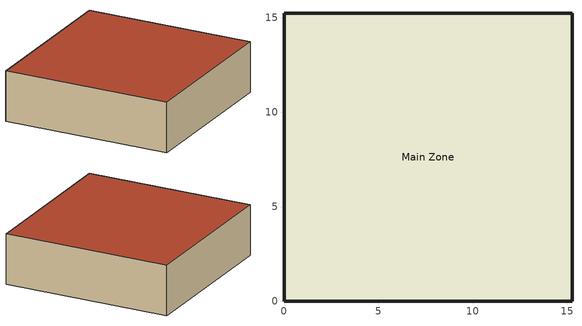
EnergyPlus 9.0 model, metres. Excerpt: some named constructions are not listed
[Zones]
Main Zone
 floor adiabatic (FLOOR): 15.24,0 0,0 0,15.24 15.24,15.24 z0
 wall outside (R13WALL): 0,0 15.24,0 15.24,15.24 0,15.24 0,0 z0:4.57
 roof outside (ROOF31): 0,15.24 0,0 15.24,0 15.24,15.24 z4.57
[Table:Lookup]
Mode4_FanPower_lookup: Mode4_IndependentVariableList, Yes, 3.0176, -9999, 9999, Dimensionless, 3.25, 3.25, 3.25, 3.25, 3.25, 3.25, 3.25, 3.25, 3.25, 3.25, 3.25, 3.25, 3.25, 3.25, 3.25, 3.25, 3.25, 3.25, 3.25, 3.25, 3.25, 3.25, 3.25, 3.25, 3.25, 3.25, 3.25, 3.25, 3.25, 3.25, 3.25, 3.25, 3.25, 3.25, 3.25, 3.25, 3.25, 3.25, 3.25, 3.25, 3.25, 3.25, 3.25, 3.25, 3.25, 3.25, 3.25, 3.25, 3.25, 3.25, 3.25, 3.25, 3.25, 3.25, 3.25, 3.25, 3.25, 3.25, 3.25, 3.25, 3.25, 3.25, 3.25, 3.25, 3.25, 3.25, 3.25, 3.25, 3.25, 3.25, 3.25, 3.25, 3.25, 3.25, 3.25, 3.25, 3.25, 3.25, 3.25, 3.25, 3.25, 3.25, 3.25, 3.25, 3.25, 3.25, 3.25, 3.25, 3.25, 3.25, 3.25, 3.25, 3.25, 3.25, 3.25, 3.25, 3.25, 3.25, 3.25, 3.25, 3.25, 3.25, 3.25, 3.25, 3.25, 3.25, 3.25, 3.25, 3.25, 3.25, 3.25, 3.25, 3.25, 3.25, 3.25, 3.25, 3.25, 3.25, 3.25, 3.25, 3.25, 3.25, 3.25, 3.25, 3.25, 3.25, 3.25, 3.25, 3.25, 3.25, 3.25, 3.25, 3.25, 3.25, 3.25, 3.25, 3.25, 3.25, 3.25, 3.25, 3.25, 3.25, 3.25, 3.25, 3.25, 3.25, 3.25, 3.25, 3.25, 3.25, 3.25, 3.25, 3.25, 3.25, 3.25, 3.25, 3.25, 3.25, 3.25, 3.25, 3.25, 3.25, 3.25, 3.25, 3.25, 3.25, 3.25, 3.25, 3.25, 3.25, 3.25, 3.25, 3.25, 3.25, 3.25, 3.25, 3.25, 3.25, 3.25, 3.25, 3.25, 3.25, 3.25, 3.25, 3.25, 3.25, 3.25, 3.25, 3.25, 3.25, 3.25, 3.25, 3.25, 3.25, 3.25, 3.25, 3.25, 3.25, 3.25, 3.25, 3.25, 3.25, 3.25, 3.25, 3.25, 3.25, 3.25, 3.25, 3.25, 3.25, 3.25, 3.25, 3.25, 3.25, 3.25, 3.25, 3.25, 3.25, 3.25, 3.25, 3.25, 3.25, 3.25, 3.25, 3.25, 3.25, 3.25, 3.25, 3.25, 3.25, 3.25, 3.25, 3.25, 3.25, 3.25, 3.25, 3.25, 3.25, 3.25, 3.25, 3.25, 3.25, 3.25, 3.25, 3.25, 3.25, 3.25, 3.25, 3.25, 3.25, 3.25, 3.25, 3.25, 3.25, 3.25, 3.25, 3.25, 3.25, 3.25, 3.25, 3.25, 3.25, 3.25, 3.25, 3.25, 3.25, 3.25, 3.25, 3.25, 3.25, 3.25, 3.25, 3.25, 3.25, 3.25, 3.25, 3.25, 3.25, 3.25, 3.25, 3.25, 3.25, 3.25, 3.25, 3.25, 3.25, 3.25, 3.25, 3.25, 3.25, 3.25, 3.25, 3.25, 3.25, 3.25, 3.25, 3.25, 3.25, 3.25, 3.25, 3.25, 3.25, 3.25, 3.25, 3.25, 3.25, 3.25, 3.25, 3.25, 3.25, 3.25, 3.25, 3.25, 3.25, 3.25, 3.25, 3.25, 3.25, 3.25, 3.25, 3.25, 3.25, 3.25, 3.25, 3.25, 3.25, 3.25, 3.25, 3.25, 3.25, 3.25, 3.25, 3.25, 3.25, 3.25, 3.25, 3.25, 3.25, 3.25, 3.25, 3.25, 3.25, 3.25, 3.25, 3.25, 3.25, 3.25, 3.25, 3.25, 3.25, 3.25, 3.25, 3.25, 3.25, 3.25, 3.25, 3.25, 3.25, 3.25, 3.25, 3.25, 3.25, 3.25, 3.25, 3.25, 3.25, 3.25, 3.25, 3.25, 3.25, 3.25, 3.25, 3.25, 3.25, 3.25, 3.25, 3.25, 3.25, 3.25, 3.25, 3.25, 3.25, 3.25, 3.25, 3.25, 3.25, 3.25, 3.25, 3.25, 3.25, 3.25, 3.25, 3.25, 3.25, 3.25, 3.25, 3.25, 3.25, 3.25, 3.25, 3.25, 3.25, 3.25, 3.25, 3.25, 3.25, 3.25, 3.25, 3.25, 3.25, 3.25, 3.25, 3.25, 3.25, 3.25, 3.25, 3.25, 3.25, 3.25, 3.25, 3.25, 3.25, 3.25, 3.25, 3.25, 3.25, 3.25, 3.25, 3.25, 3.25, 3.25, 3.25, 3.25, 3.25, 3.25, 3.25, 3.25, 3.25, 3.25, 3.25, 3.25, 3.25, 3.25, 3.25, 3.25, 3.25, 3.25, 3.25, 3.25, 3.25, 3.25, 3.25, 3.25, 3.25, 3.25, 3.25, 3.25, 3.25, 3.25, 3.25, 3.25, 3.25, 3.25, 3.25, 3.25, 3.25, 3.25, 3.25, 3.25, 3.25, 3.25, 3.25, 3.25, 3.25, 3.25, 3.25, 3.25, 3.25, 3.25, 3.25, 3.25, 3.25, 3.25, 3.25, 3.25, 3.25, 3.25, 3.25, 3.25, 3.25, 3.25, 3.25, 3.25, 3.25, 3.25, 3.25, 3.25, 3.25, 3.25, 3.25, 3.25, 3.25, 3.25, 3.25, 3.25, 3.25, 3.25, 3.25, 3.25, 3.25, 3.25, 3.25, 3.25, 3.25, 3.25, 3.25, 3.25, 3.25, 3.25, 3.25, 3.25, 3.25, 3.25, 3.25, 3.25, 3.25, 3.25, 3.25, 3.25, 3.25, 3.25, 3.25, 3.25, 3.25, 3.25, 3.25, 3.25, 3.25, 3.25, 3.25, 3.25, 3.25, 3.25, 3.25, 3.25, 3.25, 3.25, 3.25, 3.25, 3.25, 3.25, 3.25, 3.25, 3.25, 3.25, 3.25, 3.25, 3.25, 3.25, 3.25, 3.25, 3.25, 3.25, 3.25, 3.25, 3.25, 3.25, 3.25, 3.25, 3.25, 3.25, 3.25, 3.25, 3.25, 3.25, 3.25, 3.25, 3.25, 3.25, 3.25, 3.25, 3.25, 3.25, 3.25, 3.25, 3.25, 3.25, 3.25, 3.25, 3.25, 3.25, 3.25, 3.25, 3.25, 3.25, 3.25, 3.25, 3.25, 3.25, 3.25, 3.25, 3.25, 3.25, 3.25, 3.25, 3.25, 3.25, 3.25, 3.25, 3.25, 3.25, 3.25, 3.25, 3.25, 3.25, 3.25, 3.25, 3.25, 3.25, 3.25, 3.25, 3.25, 3.25, 3.25, 3.25, 3.25, 3.25, 3.25, 3.25, 3.25, 3.25, 3.25, 3.25, 3.25, 3.25, 3.25, 3.25, 3.25, 3.25, 3.25, 3.25, 3.25, 3.25, 3.25, 3.25, 3.25, 3.25, 3.25, 3.25, 3.25, 3.25, 3.25, 3.25, 3.25, 3.25, 3.25, 3.25, 3.25, 3.25, 3.25, 3.25, 3.25, 3.25, 3.25, 3.25, 3.25, 3.25, 3.25, 3.25, 3.25, 3.25, 3.25, 3.25, 3.25, 3.25, 3.25, 3.25, 3.25, 3.25, 3.25, 3.25, 3.25, 3.25, 3.25, 3.25, 3.25, 3.25, 3.25, 3.25, 3.25, 3.25, 3.25, 3.25, 3.25, 3.25, 3.25, 3.25, 3.25, 3.25, 3.25, 3.25, 3.25, 3.25, 3.25, 3.25, 3.25, 3.25, 3.25, 3.25, 3.25, 3.25, 3.25, 3.25, 3.25, 3.25, 3.25, 3.25, 3.25, 3.25, 3.25, 3.25, 3.25, 3.25, 3.25, 3.25, 3.25, 3.25, 3.25, 3.25, 3.25, 3.25, 3.25, 3.25, 3.25, 3.25, 3.25, 3.25, 3.25, 3.25, 3.25, 3.25, 3.25, 3.25, 3.25, 3.25, 3.25, 3.25, 3.25, 3.25, 3.25, 3.25, 3.25, 3.25, 3.25, 3.25, 3.25, 3.25, 3.25, 3.25, 3.25, 3.25, 3.25, 3.25, 3.25, 3.25, 3.25, 3.25, 3.25, 3.25, 3.25, 3.25, 3.25, 3.25, 3.25, 3.25, 3.25, 3.25, 3.25, 3.25, 3.25, 3.25, 3.25, 3.25, 3.25, 3.25, 3.25, 3.25, 3.25, 3.25, 3.25, 3.25, 3.25, 3.25, 3.25, 3.25, 3.25, 3.25, 3.25, 3.25, 3.25, 3.25, 3.25, 3.25, 3.25, 3.25, 3.25, 3.25, 3.25, 3.25, 3.25, 3.25, 3.25, 3.25, 3.25, 3.25, 3.25, 3.25, 3.25, 3.25, 3.25, 3.25, 3.25, 3.25, 3.25, 3.25, 3.25, 3.25, 3.25, 3.25, 3.25, 3.25, 3.25, 3.25, 3.25, 3.25, 3.25, 3.25, 3.25, 3.25, 3.25, 3.25, 3.25, 3.25, 3.25, 3.25, 3.25, 3.25, 3.25, 3.25, 3.25, 3.25, 3.25, 3.25, 3.25, 3.25, 3.25, 3.25, 3.25, 3.25, 3.25, 3.25, 3.25, 3.25, 3.25, 3.25, 3.25, 3.25, 3.25, 3.25, 3.25, 3.25, 3.25, 3.25, 3.25, 3.25, 3.25, 3.25, 3.25, 3.25, 3.25, 3.25, 3.25, 3.25, 3.25, 3.25, 3.25, 3.25, 3.25, 3.25, 3.25, 3.25, 3.25, 3.25, 3.25, 3.25, 3.25, 3.25, 3.25, 3.25, 3.25, 3.25, 3.25, 3.25, 3.25, 3.25, 3.25, 3.25, 3.25, 3.25, 3.25, 3.25, 3.25, 3.25, 3.25, 3.25, 3.25, 3.25, 3.25, 3.25, 3.25, 3.25, 3.25, 3.25, 3.25, 3.25, 3.25, 3.25, 3.25, 3.25, 3.25, 3.25, 3.25, 3.25, 3.25, 3.25, 3.25, 3.25, 3.25, 3.25, 3.25, 3.25, 3.25, 3.25, 3.25, 3.25, 3.25, 3.25, 3.25, 3.25, 3.25, 3.25, 3.25, 3.25, 3.25, 3.25, 3.25, 3.25, 3.25, 3.25, 3.25, 3.25, 3.25, 3.25, 3.25, 3.25, 3.25, 3.25, 3.25, 3.25, 3.25, 3.25, 3.25, 3.25, 3.25, 3.25, 3.25, 3.25, 3.25, 3.25, 3.25, 3.25, 3.25, 3.25, 3.25, 3.25, 3.25, 3.25, 3.25, 3.25, 3.25, 3.25, 3.25, 3.25, 3.25, 3.25, 3.25, 3.25, 3.25, 3.25, 3.25, 3.25, 3.25, 3.25, 3.25, 3.25, 3.25, 3.25, 3.25, 3.25, 3.25, 3.25, 3.25, 3.25, 3.25, 3.25, 3.25, 3.25, 3.25, 3.25, 3.25, 3.25, 3.25, 3.25, 3.25, 3.25, 3.25, 3.25, 3.25, 3.25, 3.25, 3.25, 3.25, 3.25, 3.25, 3.25, 3.25, 3.25, 3.25, 3.25, 3.25, 3.25, 3.25, 3.25, 3.25, 3.25, 3.25, 3.25, 3.25, 3.25, 3.25, 3.25, 3.25, 3.25, 3.25, 3.25, 3.25, 3.25, 3.25, 3.25, 3.25, 3.25, 3.25, 3.25, 3.25, 3.25, 3.25, 3.25, 3.25, 3.25, 3.25, 3.25, 3.25, 3.25, 3.25, 3.25, 3.25, 3.25, 3.25, 3.25, 3.25, 3.25, 3.25, 3.25, 3.25, 3.25, 3.25, 3.25, 3.25, 3.25, 3.25, 3.25, 3.25, 3.25, 3.25, 3.25, 3.25, 3.25, 3.25, 3.25, 3.25, 3.25, 3.25, 3.25, 3.25, 3.25, 3.25, 3.25, 3.25, 3.25, 3.25, 3.25, 3.25, 3.25, 3.25, 3.25, 3.25, 3.25, 3.25, 3.25, 3.25, 3.25, 3.25, 3.25, 3.25, 3.25, 3.25, 3.25, 3.25, 3.25, 3.25, 3.25, 3.25, 3.25, 3.25, 3.25, 3.25, 3.25, 3.25, 3.25, 3.25, 3.25, 3.25, 3.25, 3.25, 3.25, 3.25, 3.25, 3.25, 3.25, 3.25, 3.25, 3.25, 3.25, 3.25, 3.25, 3.25, 3.25, 3.25, 3.25, 3.25, 3.25, 3.25, 3.25, 3.25, 3.25, 3.25, 3.25, 3.25, 3.25, 3.25, 3.25, 3.25, 3.25, 3.25, 3.25, 3.25, 3.25, 3.25, 3.25, 3.25, 3.25, 3.25, 3.25, 3.25, 3.25, 3.25, 3.25, 3.25, 3.25, 3.25, 3.25, 3.25, 3.25, 3.25, 3.25, 3.25, 3.25, 3.25, 3.25, 3.25, 3.25, 3.25, 3.25, 3.25, 3.25, 3.25, 3.25, 3.25, 3.25, 3.25, 3.25, 3.25, 3.25, 3.25, 3.25, 3.25, 3.25, 3.25, 3.25, 3.25, 3.25, 3.25, 3.25, 3.25, 3.25, 3.25, 3.25, 3.25, 3.25, 3.25, 3.25, 3.25, 3.25, 3.25, 3.25, 3.25, 3.25, 3.25, 3.25, 3.25, 3.25, 3.25, 3.25, 3.25, 3.25, 3.25, 3.25, 3.25, 3.25, 3.25, 3.25, 3.25, 3.25, 3.25, 3.25, 3.25, 3.25, 3.25, 3.25, 3.25, 3.25, 3.25, 3.25, 3.25, 3.25, 3.25, 3.25, 3.25, 3.25, 3.25, 3.25, 3.25, 3.25, 3.25, 3.25, 3.25, 3.25, 3.25, 3.25, 3.25, 3.25, 3.25, 3.25, 3.25, 3.25, 3.25, 3.25, 3.25, 3.25, 3.25, 3.25, 3.25, 3.25, 3.25, 3.25, 3.25, 3.25, 3.25, 3.25, 3.25, 3.25, 3.25, 3.25, 3.25, 3.25, 3.25, 3.25, 3.25, 3.25, 3.25, 3.25, 3.25, 3.25, 3.25, 3.25, 3.25, 3.25, 3.25, 3.25, 3.25, 3.25, 3.25, 3.25, 3.25, 3.25, 3.25, 3.25, 3.25, 3.25, 3.25, 3.25, 3.25, 3.25, 3.25, 3.25, 3.25, 3.25, 3.25, 3.25, 3.25, 3.25, 3.25, 3.25, 3.25, 3.25, 3.25, 3.25, 3.25, 3.25, 3.25, 3.25, 3.25, 3.25, 3.25, 3.25, 3.25, 3.25, 3.25, 3.25, 3.25, 3.25, 3.25, 3.25, 3.25, 3.25, 3.25, 3.25, 3.25, 3.25, 3.25, 3.25, 3.25, 3.25, 3.25, 3.25, 3.25, 3.25, 3.25, 3.25, 3.25, 3.25, 3.25, 3.25, 3.25, 3.25, 3.25, 3.25, 3.25, 3.25, 3.25, 3.25, 3.25, 3.25, 3.25, 3.25, 3.25, 3.25, 3.25, 3.25, 3.25, 3.25, 3.25, 3.25, 3.25, 3.25, 3.25, 3.25, 3.25, 3.25, 3.25, 3.25, 3.25, 3.25, 3.25, 3.25, 3.25, 3.25, 3.25, 3.25, 3.25, 3.25, 3.25, 3.25, 3.25, 3.25, 3.25, 3.25, 3.25, 3.25, 3.25, 3.25, 3.25, 3.25, 3.25, 3.25, 3.25, 3.25, 3.25, 3.25, 3.25, 3.25, 3.25, 3.25, 3.25, 3.25, 3.25, 3.25, 3.25, 3.25, 3.25, 3.25, 3.25, 3.25, 3.25, 3.25, 3.25, 3.25, 3.25
Mode5_ESP_lookup: Mode5_IndependentVariableList, Yes, 3.0176, -9999, 9999, Dimensionless, 148.787, 148.787, 148.787, 209.227, 209.227, 209.227, 279.945, 279.945, 279.945, 148.787, 148.787, 148.787, 209.227, 209.227, 209.227, 279.945, 279.945, 279.945, 148.787, 148.787, 148.787, 209.227, 209.227, 209.227, 279.945, 279.945, 279.945, 148.787, 148.787, 148.787, 209.227, 209.227, 209.227, 279.945, 279.945, 279.945, 148.787, 148.787, 148.787, 209.227, 209.227, 209.227, 279.945, 279.945, 279.945, 148.787, 148.787, 148.787, 209.227, 209.227, 209.227, 279.945, 279.945, 279.945, 148.787, 148.787, 148.787, 209.227, 209.227, 209.227, 279.945, 279.945, 279.945, 148.787, 148.787, 148.787, 209.227, 209.227, 209.227, 279.945, 279.945, 279.945, 148.787, 148.787, 148.787, 209.227, 209.227, 209.227, 279.945, 279.945, 279.945, 148.787, 148.787, 148.787, 209.227, 209.227, 209.227, 279.945, 279.945, 279.945, 148.787, 148.787, 148.787, 209.227, 209.227, 209.227, 279.945, 279.945, 279.945, 148.787, 148.787, 148.787, 209.227, 209.227, 209.227, 279.945, 279.945, 279.945, 148.787, 148.787, 148.787, 209.227, 209.227, 209.227, 279.945, 279.945, 279.945, 148.787, 148.787, 148.787, 209.227, 209.227, 209.227, 279.945, 279.945, 279.945, 148.787, 148.787, 148.787, 209.227, 209.227, 209.227, 279.945, 279.945, 279.945, 148.787, 148.787, 148.787, 209.227, 209.227, 209.227, 279.945, 279.945, 279.945, 148.787, 148.787, 148.787, 209.227, 209.227, 209.227, 279.945, 279.945, 279.945, 148.787, 148.787, 148.787, 209.227, 209.227, 209.227, 279.945, 279.945, 279.945, 147.074, 147.074, 147.074, 212.653, 212.653, 212.653, 278.232, 278.232, 278.232, 147.074, 147.074, 147.074, 212.653, 212.653, 212.653, 278.232, 278.232, 278.232, 147.074, 147.074, 147.074, 212.653, 212.653, 212.653, 278.232, 278.232, 278.232, 147.074, 147.074, 147.074, 212.653, 212.653, 212.653, 278.232, 278.232, 278.232, 147.074, 147.074, 147.074, 212.653, 212.653, 212.653, 278.232, 278.232, 278.232, 147.074, 147.074, 147.074, 212.653, 212.653, 212.653, 278.232, 278.232, 278.232, 147.074, 147.074, 147.074, 212.653, 212.653, 212.653, 278.232, 278.232, 278.232, 147.074, 147.074, 147.074, 212.653, 212.653, 212.653, 278.232, 278.232, 278.232, 147.074, 147.074, 147.074, 212.653, 212.653, 212.653, 278.232, 278.232, 278.232, 147.074, 147.074, 147.074, 212.653, 212.653, 212.653, 278.232, 278.232, 278.232, 147.074, 147.074, 147.074, 212.653, 212.653, 212.653, 278.232, 278.232, 278.232, 147.074, 147.074, 147.074, 212.653, 212.653, 212.653, 278.232, 278.232, 278.232, 147.074, 147.074, 147.074, 212.653, 212.653, 212.653, 278.232, 278.232, 278.232, 147.074, 147.074, 147.074, 212.653, 212.653, 212.653, 278.232, 278.232, 278.232, 147.074, 147.074, 147.074, 212.653, 212.653, 212.653, 278.232, 278.232, 278.232, 147.074, 147.074, 147.074, 212.653, 212.653, 212.653, 278.232, 278.232, 278.232, 147.074, 147.074, 147.074, 212.653, 212.653, 212.653, 278.232, 278.232, 278.232, 147.074, 147.074, 147.074, 212.653, 212.653, 212.653, 278.232, 278.232, 278.232, 147.074, 147.074, 147.074, 212.653, 212.653, 212.653, 278.232, 278.232, 278.232, 147.074, 147.074, 147.074, 212.653, 212.653, 212.653, 278.232, 278.232, 278.232, 147.074, 147.074, 147.074, 212.653, 212.653, 212.653, 278.232, 278.232, 278.232, 147.074, 147.074, 147.074, 212.653, 212.653, 212.653, 278.232, 278.232, 278.232, 147.074, 147.074, 147.074, 212.653, 212.653, 212.653, 278.232, 278.232, 278.232, 147.074, 147.074, 147.074, 212.653, 212.653, 212.653, 278.232, 278.232, 278.232, 147.074, 147.074, 147.074, 212.653, 212.653, 212.653, 278.232, 278.232, 278.232, 147.074, 147.074, 147.074, 212.653, 212.653, 212.653, 278.232, 278.232, 278.232, 147.074, 147.074, 147.074, 212.653, 212.653, 212.653, 278.232, 278.232, 278.232, 147.074, 147.074, 147.074, 212.653, 212.653, 212.653, 278.232, 278.232, 278.232, 147.074, 147.074, 147.074, 212.653, 212.653, 212.653, 278.232, 278.232, 278.232, 147.074, 147.074, 147.074, 212.653, 212.653, 212.653, 278.232, 278.232, 278.232, 147.074, 147.074, 147.074, 212.653, 212.653, 212.653, 278.232, 278.232, 278.232, 147.074, 147.074, 147.074, 212.653, 212.653, 212.653, 278.232, 278.232, 278.232, 147.074, 147.074, 147.074, 212.653, 212.653, 212.653, 278.232, 278.232, 278.232, 147.074, 147.074, 147.074, 212.653, 212.653, 212.653, 278.232, 278.232, 278.232, 147.074, 147.074, 147.074, 212.653, 212.653, 212.653, 278.232, 278.232, 278.232, 147.074, 147.074, 147.074, 212.653, 212.653, 212.653, 278.232, 278.232, 278.232, 148.787, 148.787, 148.787, 209.227, 209.227, 209.227, 279.945, 279.945, 279.945, 148.787, 148.787, 148.787, 209.227, 209.227, 209.227, 279.945, 279.945, 279.945, 148.787, 148.787, 148.787, 209.227, 209.227, 209.227, 279.945, 279.945, 279.945, 148.787, 148.787, 148.787, 209.227, 209.227, 209.227, 279.945, 279.945, 279.945, 148.787, 148.787, 148.787, 209.227, 209.227, 209.227, 279.945, 279.945, 279.945, 148.787, 148.787, 148.787, 209.227, 209.227, 209.227, 279.945, 279.945, 279.945, 148.787, 148.787, 148.787, 209.227, 209.227, 209.227, 279.945, 279.945, 279.945, 148.787, 148.787, 148.787, 209.227, 209.227, 209.227, 279.945, 279.945, 279.945, 148.787, 148.787, 148.787, 209.227, 209.227, 209.227, 279.945, 279.945, 279.945, 147.074, 147.074, 147.074, 212.653, 212.653, 212.653, 278.232, 278.232, 278.232, 147.074, 147.074, 147.074, 212.653, 212.653, 212.653, 278.232, 278.232, 278.232, 147.074, 147.074, 147.074, 212.653, 212.653, 212.653, 278.232, 278.232, 278.232, 147.074, 147.074, 147.074, 212.653, 212.653, 212.653, 278.232, 278.232, 278.232, 147.074, 147.074, 147.074, 212.653, 212.653, 212.653, 278.232, 278.232, 278.232, 147.074, 147.074, 147.074, 212.653, 212.653, 212.653, 278.232, 278.232, 278.232, 147.074, 147.074, 147.074, 212.653, 212.653, 212.653, 278.232, 278.232, 278.232, 147.074, 147.074, 147.074, 212.653, 212.653, 212.653, 278.232, 278.232, 278.232, 147.074, 147.074, 147.074, 212.653, 212.653, 212.653, 278.232, 278.232, 278.232, 147.074, 147.074, 147.074, 212.653, 212.653, 212.653, 278.232, 278.232, 278.232, 147.074, 147.074, 147.074, 212.653, 212.653, 212.653, 278.232, 278.232, 278.232, 147.074, 147.074, 147.074, 212.653, 212.653, 212.653, 278.232, 278.232, 278.232, 147.074, 147.074, 147.074, 212.653, 212.653, 212.653, 278.232, 278.232, 278.232, 147.074, 147.074, 147.074, 212.653, 212.653, 212.653, 278.232, 278.232, 278.232, 147.074, 147.074, 147.074, 212.653, 212.653, 212.653, 278.232, 278.232, 278.232, 147.074, 147.074, 147.074, 212.653, 212.653, 212.653, 278.232, 278.232, 278.232, 147.074, 147.074, 147.074, 212.653, 212.653, 212.653, 278.232, 278.232, 278.232, 147.074, 147.074, 147.074, 212.653, 212.653, 212.653, 278.232, 278.232, 278.232, 148.787, 148.787, 148.787, 209.227, 209.227, 209.227, 279.945, 279.945, 279.945, 148.787, 148.787, 148.787, 209.227, 209.227, 209.227, 279.945, 279.945, 279.945, 148.787, 148.787, 148.787, 209.227, 209.227, 209.227, 279.945, 279.945, 279.945, 148.787, 148.787, 148.787, 209.227, 209.227, 209.227, 279.945, 279.945, 279.945, 148.787, 148.787, 148.787, 209.227, 209.227, 209.227, 279.945, 279.945, 279.945, 148.787, 148.787, 148.787, 209.227, 209.227, 209.227, 279.945, 279.945, 279.945, 148.787, 148.787, 148.787, 209.227, 209.227, 209.227, 279.945, 279.945, 279.945, 148.787, 148.787, 148.787, 209.227, 209.227, 209.227, 279.945, 279.945, 279.945, 148.787, 148.787, 148.787, 209.227, 209.227, 209.227, 279.945, 279.945, 279.945, 148.787, 148.787, 148.787, 209.227, 209.227, 209.227, 279.945, 279.945, 279.945, 148.787, 148.787, 148.787, 209.227, 209.227, 209.227, 279.945, 279.945, 279.945, 148.787, 148.787, 148.787, 209.227, 209.227, 209.227, 279.945, 279.945, 279.945, 148.787, 148.787, 148.787, 209.227, 209.227, 209.227, 279.945, 279.945, 279.945, 148.787, 148.787, 148.787, 209.227, 209.227, 209.227, 279.945, 279.945, 279.945, 148.787, 148.787, 148.787, 209.227, 209.227, 209.227, 279.945, 279.945, 279.945, 148.787, 148.787, 148.787, 209.227, 209.227, 209.227, 279.945, 279.945, 279.945, 148.787, 148.787, 148.787, 209.227, 209.227, 209.227, 279.945, 279.945, 279.945, 148.787, 148.787, 148.787, 209.227, 209.227, 209.227, 279.945, 279.945, 279.945, 147.074, 147.074, 147.074, 212.653, 212.653, 212.653, 278.232, 278.232, 278.232, 147.074, 147.074, 147.074, 212.653, 212.653, 212.653, 278.232, 278.232, 278.232, 147.074, 147.074, 147.074, 212.653, 212.653, 212.653, 278.232, 278.232, 278.232, 147.074, 147.074, 147.074, 212.653, 212.653, 212.653, 278.232, 278.232, 278.232, 147.074, 147.074, 147.074, 212.653, 212.653, 212.653, 278.232, 278.232, 278.232, 147.074, 147.074, 147.074, 212.653, 212.653, 212.653, 278.232, 278.232, 278.232, 147.074, 147.074, 147.074, 212.653, 212.653, 212.653, 278.232, 278.232, 278.232, 147.074, 147.074, 147.074, 212.653, 212.653, 212.653, 278.232, 278.232, 278.232, 147.074, 147.074, 147.074, 212.653, 212.653, 212.653, 278.232, 278.232, 278.232, 147.074, 147.074, 147.074, 212.653, 212.653, 212.653, 278.232, 278.232, 278.232, 147.074, 147.074, 147.074, 212.653, 212.653, 212.653, 278.232, 278.232, 278.232, 147.074, 147.074, 147.074, 212.653, 212.653, 212.653, 278.232, 278.232, 278.232, 147.074, 147.074, 147.074, 212.653, 212.653, 212.653, 278.232, 278.232, 278.232, 147.074, 147.074, 147.074, 212.653, 212.653, 212.653, 278.232, 278.232, 278.232, 147.074, 147.074, 147.074, 212.653, 212.653, 212.653, 278.232, 278.232, 278.232, 147.074, 147.074, 147.074, 212.653, 212.653, 212.653, 278.232, 278.232, 278.232, 147.074, 147.074, 147.074, 212.653, 212.653, 212.653, 278.232, 278.232, 278.232, 147.074, 147.074, 147.074, 212.653, 212.653, 212.653, 278.232, 278.232, 278.232, 147.074, 147.074, 147.074, 212.653, 212.653, 212.653, 278.232, 278.232, 278.232, 147.074, 147.074, 147.074, 212.653, 212.653, 212.653, 278.232, 278.232, 278.232, 147.074, 147.074, 147.074, 212.653, 212.653, 212.653, 278.232, 278.232, 278.232, 147.074, 147.074, 147.074, 212.653, 212.653, 212.653, 278.232, 278.232, 278.232, 147.074, 147.074, 147.074, 212.653, 212.653, 212.653, 278.232, 278.232, 278.232, 147.074, 147.074, 147.074, 212.653, 212.653, 212.653, 278.232, 278.232, 278.232, 147.074, 147.074, 147.074, 212.653, 212.653, 212.653, 278.232, 278.232, 278.232, 147.074, 147.074, 147.074, 212.653, 212.653, 212.653, 278.232, 278.232, 278.232, 147.074, 147.074, 147.074, 212.653, 212.653, 212.653, 278.232, 278.232, 278.232, 148.787, 148.787, 148.787, 209.227, 209.227, 209.227, 279.945, 279.945, 279.945, 148.787, 148.787, 148.787, 209.227, 209.227, 209.227, 279.945, 279.945, 279.945, 148.787, 148.787, 148.787, 209.227, 209.227, 209.227, 279.945, 279.945, 279.945, 148.787, 148.787, 148.787, 209.227, 209.227, 209.227, 279.945, 279.945, 279.945, 148.787, 148.787, 148.787, 209.227, 209.227, 209.227, 279.945, 279.945, 279.945, 148.787, 148.787, 148.787, 209.227, 209.227, 209.227, 279.945, 279.945, 279.945, 148.787, 148.787, 148.787, 209.227, 209.227, 209.227, 279.945, 279.945, 279.945, 148.787, 148.787, 148.787, 209.227, 209.227, 209.227, 279.945, 279.945, 279.945, 148.787, 148.787, 148.787, 209.227, 209.227, 209.227, 279.945, 279.945, 279.945, 148.787, 148.787, 148.787, 209.227, 209.227, 209.227, 279.945, 279.945, 279.945, 148.787, 148.787, 148.787, 209.227, 209.227, 209.227, 279.945, 279.945, 279.945, 148.787, 148.787, 148.787, 209.227, 209.227, 209.227, 279.945, 279.945, 279.945, 148.787, 148.787, 148.787, 209.227, 209.227, 209.227, 279.945, 279.945, 279.945, 148.787, 148.787, 148.787, 209.227, 209.227, 209.227, 279.945, 279.945, 279.945, 148.787, 148.787, 148.787, 209.227, 209.227, 209.227, 279.945, 279.945, 279.945, 148.787, 148.787, 148.787, 209.227, 209.227, 209.227, 279.945, 279.945, 279.945, 148.787, 148.787, 148.787, 209.227, 209.227, 209.227, 279.945, 279.945, 279.945, 148.787, 148.787, 148.787, 209.227, 209.227, 209.227, 279.945, 279.945, 279.945, 147.074, 147.074, 147.074, 212.653, 212.653, 212.653, 278.232, 278.232, 278.232, 147.074, 147.074, 147.074, 212.653, 212.653, 212.653, 278.232, 278.232, 278.232, 147.074, 147.074, 147.074, 212.653, 212.653, 212.653, 278.232, 278.232, 278.232, 147.074, 147.074, 147.074, 212.653, 212.653, 212.653, 278.232, 278.232, 278.232, 147.074, 147.074, 147.074, 212.653, 212.653, 212.653, 278.232, 278.232, 278.232, 147.074, 147.074, 147.074, 212.653, 212.653, 212.653, 278.232, 278.232, 278.232, 147.074, 147.074, 147.074, 212.653, 212.653, 212.653, 278.232, 278.232, 278.232, 147.074, 147.074, 147.074, 212.653, 212.653, 212.653, 278.232, 278.232, 278.232, 147.074, 147.074, 147.074, 212.653, 212.653, 212.653, 278.232, 278.232, 278.232, 148.787, 148.787, 148.787, 209.227, 209.227, 209.227, 279.945, 279.945, 279.945, 148.787, 148.787, 148.787, 209.227, 209.227, 209.227, 279.945, 279.945, 279.945, 148.787, 148.787, 148.787, 209.227, 209.227, 209.227, 279.945, 279.945, 279.945, 148.787, 148.787, 148.787, 209.227, 209.227, 209.227, 279.945, 279.945, 279.945, 148.787, 148.787, 148.787, 209.227, 209.227, 209.227, 279.945, 279.945, 279.945, 148.787, 148.787, 148.787, 209.227, 209.227, 209.227, 279.945, 279.945, 279.945, 148.787, 148.787, 148.787, 209.227, 209.227, 209.227, 279.945, 279.945, 279.945, 148.787, 148.787, 148.787, 209.227, 209.227, 209.227, 279.945, 279.945, 279.945, 148.787, 148.787, 148.787, 209.227, 209.227, 209.227, 279.945, 279.945, 279.945
Mode5_TSA_lookup: Mode5_IndependentVariableList, Yes, 3.0176, -9999, 9999, Dimensionless, 32.25793, 32.25793, 32.25793, 31.60828, 31.60828, 31.60828, 30.95864, 30.95864, 30.95864, 32.25793, 32.25793, 32.25793, 31.60828, 31.60828, 31.60828, 30.95864, 30.95864, 30.95864, 32.25793, 32.25793, 32.25793, 31.60828, 31.60828, 31.60828, 30.95864, 30.95864, 30.95864, 32.25793, 32.25793, 32.25793, 31.60828, 31.60828, 31.60828, 30.95864, 30.95864, 30.95864, 32.25793, 32.25793, 32.25793, 31.60828, 31.60828, 31.60828, 30.95864, 30.95864, 30.95864, 32.25793, 32.25793, 32.25793, 31.60828, 31.60828, 31.60828, 30.95864, 30.95864, 30.95864, 32.25793, 32.25793, 32.25793, 31.60828, 31.60828, 31.60828, 30.95864, 30.95864, 30.95864, 32.25793, 32.25793, 32.25793, 31.60828, 31.60828, 31.60828, 30.95864, 30.95864, 30.95864, 32.25793, 32.25793, 32.25793, 31.60828, 31.60828, 31.60828, 30.95864, 30.95864, 30.95864, 32.36574, 32.36574, 32.36574, 31.7161, 31.7161, 31.7161, 31.06645, 31.06645, 31.06645, 32.36574, 32.36574, 32.36574, 31.7161, 31.7161, 31.7161, 31.06645, 31.06645, 31.06645, 32.36574, 32.36574, 32.36574, 31.7161, 31.7161, 31.7161, 31.06645, 31.06645, 31.06645, 32.36574, 32.36574, 32.36574, 31.7161, 31.7161, 31.7161, 31.06645, 31.06645, 31.06645, 32.36574, 32.36574, 32.36574, 31.7161, 31.7161, 31.7161, 31.06645, 31.06645, 31.06645, 32.36574, 32.36574, 32.36574, 31.7161, 31.7161, 31.7161, 31.06645, 31.06645, 31.06645, 32.36574, 32.36574, 32.36574, 31.7161, 31.7161, 31.7161, 31.06645, 31.06645, 31.06645, 32.36574, 32.36574, 32.36574, 31.7161, 31.7161, 31.7161, 31.06645, 31.06645, 31.06645, 32.36574, 32.36574, 32.36574, 31.7161, 31.7161, 31.7161, 31.06645, 31.06645, 31.06645, 32.38748, 32.38748, 32.38748, 31.73783, 31.73783, 31.73783, 31.08818, 31.08818, 31.08818, 32.38748, 32.38748, 32.38748, 31.73783, 31.73783, 31.73783, 31.08818, 31.08818, 31.08818, 32.38748, 32.38748, 32.38748, 31.73783, 31.73783, 31.73783, 31.08818, 31.08818, 31.08818, 32.38748, 32.38748, 32.38748, 31.73783, 31.73783, 31.73783, 31.08818, 31.08818, 31.08818, 32.38748, 32.38748, 32.38748, 31.73783, 31.73783, 31.73783, 31.08818, 31.08818, 31.08818, 32.38748, 32.38748, 32.38748, 31.73783, 31.73783, 31.73783, 31.08818, 31.08818, 31.08818, 32.38748, 32.38748, 32.38748, 31.73783, 31.73783, 31.73783, 31.08818, 31.08818, 31.08818, 32.38748, 32.38748, 32.38748, 31.73783, 31.73783, 31.73783, 31.08818, 31.08818, 31.08818, 32.38748, 32.38748, 32.38748, 31.73783, 31.73783, 31.73783, 31.08818, 31.08818, 31.08818, 32.56202, 32.56202, 32.56202, 31.91237, 31.91237, 31.91237, 31.26272, 31.26272, 31.26272, 32.56202, 32.56202, 32.56202, 31.91237, 31.91237, 31.91237, 31.26272, 31.26272, 31.26272, 32.56202, 32.56202, 32.56202, 31.91237, 31.91237, 31.91237, 31.26272, 31.26272, 31.26272, 32.56202, 32.56202, 32.56202, 31.91237, 31.91237, 31.91237, 31.26272, 31.26272, 31.26272, 32.56202, 32.56202, 32.56202, 31.91237, 31.91237, 31.91237, 31.26272, 31.26272, 31.26272, 32.56202, 32.56202, 32.56202, 31.91237, 31.91237, 31.91237, 31.26272, 31.26272, 31.26272, 32.56202, 32.56202, 32.56202, 31.91237, 31.91237, 31.91237, 31.26272, 31.26272, 31.26272, 32.56202, 32.56202, 32.56202, 31.91237, 31.91237, 31.91237, 31.26272, 31.26272, 31.26272, 32.56202, 32.56202, 32.56202, 31.91237, 31.91237, 31.91237, 31.26272, 31.26272, 31.26272, 32.83413, 32.83413, 32.83413, 32.18448, 32.18448, 32.18448, 31.53484, 31.53484, 31.53484, 32.83413, 32.83413, 32.83413, 32.18448, 32.18448, 32.18448, 31.53484, 31.53484, 31.53484, 32.83413, 32.83413, 32.83413, 32.18448, 32.18448, 32.18448, 31.53484, 31.53484, 31.53484, 32.83413, 32.83413, 32.83413, 32.18448, 32.18448, 32.18448, 31.53484, 31.53484, 31.53484, 32.83413, 32.83413, 32.83413, 32.18448, 32.18448, 32.18448, 31.53484, 31.53484, 31.53484, 32.83413, 32.83413, 32.83413, 32.18448, 32.18448, 32.18448, 31.53484, 31.53484, 31.53484, 32.83413, 32.83413, 32.83413, 32.18448, 32.18448, 32.18448, 31.53484, 31.53484, 31.53484, 32.83413, 32.83413, 32.83413, 32.18448, 32.18448, 32.18448, 31.53484, 31.53484, 31.53484, 32.83413, 32.83413, 32.83413, 32.18448, 32.18448, 32.18448, 31.53484, 31.53484, 31.53484, 32.86712, 32.86712, 32.86712, 32.21747, 32.21747, 32.21747, 31.56782, 31.56782, 31.56782, 32.86712, 32.86712, 32.86712, 32.21747, 32.21747, 32.21747, 31.56782, 31.56782, 31.56782, 32.86712, 32.86712, 32.86712, 32.21747, 32.21747, 32.21747, 31.56782, 31.56782, 31.56782, 32.86712, 32.86712, 32.86712, 32.21747, 32.21747, 32.21747, 31.56782, 31.56782, 31.56782, 32.86712, 32.86712, 32.86712, 32.21747, 32.21747, 32.21747, 31.56782, 31.56782, 31.56782, 32.86712, 32.86712, 32.86712, 32.21747, 32.21747, 32.21747, 31.56782, 31.56782, 31.56782, 32.86712, 32.86712, 32.86712, 32.21747, 32.21747, 32.21747, 31.56782, 31.56782, 31.56782, 32.86712, 32.86712, 32.86712, 32.21747, 32.21747, 32.21747, 31.56782, 31.56782, 31.56782, 32.86712, 32.86712, 32.86712, 32.21747, 32.21747, 32.21747, 31.56782, 31.56782, 31.56782, 36.91155, 36.91155, 36.91155, 36.2619, 36.2619, 36.2619, 35.61225, 35.61225, 35.61225, 36.91155, 36.91155, 36.91155, 36.2619, 36.2619, 36.2619, 35.61225, 35.61225, 35.61225, 36.91155, 36.91155, 36.91155, 36.2619, 36.2619, 36.2619, 35.61225, 35.61225, 35.61225, 36.91155, 36.91155, 36.91155, 36.2619, 36.2619, 36.2619, 35.61225, 35.61225, 35.61225, 36.91155, 36.91155, 36.91155, 36.2619, 36.2619, 36.2619, 35.61225, 35.61225, 35.61225, 36.91155, 36.91155, 36.91155, 36.2619, 36.2619, 36.2619, 35.61225, 35.61225, 35.61225, 36.91155, 36.91155, 36.91155, 36.2619, 36.2619, 36.2619, 35.61225, 35.61225, 35.61225, 36.91155, 36.91155, 36.91155, 36.2619, 36.2619, 36.2619, 35.61225, 35.61225, 35.61225, 36.91155, 36.91155, 36.91155, 36.2619, 36.2619, 36.2619, 35.61225, 35.61225, 35.61225, 37.01915, 37.01915, 37.01915, 36.3695, 36.3695, 36.3695, 35.71985, 35.71985, 35.71985, 37.01915, 37.01915, 37.01915, 36.3695, 36.3695, 36.3695, 35.71985, 35.71985, 35.71985, 37.01915, 37.01915, 37.01915, 36.3695, 36.3695, 36.3695, 35.71985, 35.71985, 35.71985, 37.01915, 37.01915, 37.01915, 36.3695, 36.3695, 36.3695, 35.71985, 35.71985, 35.71985, 37.01915, 37.01915, 37.01915, 36.3695, 36.3695, 36.3695, 35.71985, 35.71985, 35.71985, 37.01915, 37.01915, 37.01915, 36.3695, 36.3695, 36.3695, 35.71985, 35.71985, 35.71985, 37.01915, 37.01915, 37.01915, 36.3695, 36.3695, 36.3695, 35.71985, 35.71985, 35.71985, 37.01915, 37.01915, 37.01915, 36.3695, 36.3695, 36.3695, 35.71985, 35.71985, 35.71985, 37.01915, 37.01915, 37.01915, 36.3695, 36.3695, 36.3695, 35.71985, 35.71985, 35.71985, 37.04114, 37.04114, 37.04114, 36.39149, 36.39149, 36.39149, 35.74184, 35.74184, 35.74184, 37.04114, 37.04114, 37.04114, 36.39149, 36.39149, 36.39149, 35.74184, 35.74184, 35.74184, 37.04114, 37.04114, 37.04114, 36.39149, 36.39149, 36.39149, 35.74184, 35.74184, 35.74184, 37.04114, 37.04114, 37.04114, 36.39149, 36.39149, 36.39149, 35.74184, 35.74184, 35.74184, 37.04114, 37.04114, 37.04114, 36.39149, 36.39149, 36.39149, 35.74184, 35.74184, 35.74184, 37.04114, 37.04114, 37.04114, 36.39149, 36.39149, 36.39149, 35.74184, 35.74184, 35.74184, 37.04114, 37.04114, 37.04114, 36.39149, 36.39149, 36.39149, 35.74184, 35.74184, 35.74184, 37.04114, 37.04114, 37.04114, 36.39149, 36.39149, 36.39149, 35.74184, 35.74184, 35.74184, 37.04114, 37.04114, 37.04114, 36.39149, 36.39149, 36.39149, 35.74184, 35.74184, 35.74184, 37.2161, 37.2161, 37.2161, 36.56645, 36.56645, 36.56645, 35.9168, 35.9168, 35.9168, 37.2161, 37.2161, 37.2161, 36.56645, 36.56645, 36.56645, 35.9168, 35.9168, 35.9168, 37.2161, 37.2161, 37.2161, 36.56645, 36.56645, 36.56645, 35.9168, 35.9168, 35.9168, 37.2161, 37.2161, 37.2161, 36.56645, 36.56645, 36.56645, 35.9168, 35.9168, 35.9168, 37.2161, 37.2161, 37.2161, 36.56645, 36.56645, 36.56645, 35.9168, 35.9168, 35.9168, 37.2161, 37.2161, 37.2161, 36.56645, 36.56645, 36.56645, 35.9168, 35.9168, 35.9168, 37.2161, 37.2161, 37.2161, 36.56645, 36.56645, 36.56645, 35.9168, 35.9168, 35.9168, 37.2161, 37.2161, 37.2161, 36.56645, 36.56645, 36.56645, 35.9168, 35.9168, 35.9168, 37.2161, 37.2161, 37.2161, 36.56645, 36.56645, 36.56645, 35.9168, 35.9168, 35.9168, 37.48747, 37.48747, 37.48747, 36.83782, 36.83782, 36.83782, 36.18817, 36.18817, 36.18817, 37.48747, 37.48747, 37.48747, 36.83782, 36.83782, 36.83782, 36.18817, 36.18817, 36.18817, 37.48747, 37.48747, 37.48747, 36.83782, 36.83782, 36.83782, 36.18817, 36.18817, 36.18817, 37.48747, 37.48747, 37.48747, 36.83782, 36.83782, 36.83782, 36.18817, 36.18817, 36.18817, 37.48747, 37.48747, 37.48747, 36.83782, 36.83782, 36.83782, 36.18817, 36.18817, 36.18817, 37.48747, 37.48747, 37.48747, 36.83782, 36.83782, 36.83782, 36.18817, 36.18817, 36.18817, 37.48747, 37.48747, 37.48747, 36.83782, 36.83782, 36.83782, 36.18817, 36.18817, 36.18817, 37.48747, 37.48747, 37.48747, 36.83782, 36.83782, 36.83782, 36.18817, 36.18817, 36.18817, 37.48747, 37.48747, 37.48747, 36.83782, 36.83782, 36.83782, 36.18817, 36.18817, 36.18817, 37.52078, 37.52078, 37.52078, 36.87113, 36.87113, 36.87113, 36.22148, 36.22148, 36.22148, 37.52078, 37.52078, 37.52078, 36.87113, 36.87113, 36.87113, 36.22148, 36.22148, 36.22148, 37.52078, 37.52078, 37.52078, 36.87113, 36.87113, 36.87113, 36.22148, 36.22148, 36.22148, 37.52078, 37.52078, 37.52078, 36.87113, 36.87113, 36.87113, 36.22148, 36.22148, 36.22148, 37.52078, 37.52078, 37.52078, 36.87113, 36.87113, 36.87113, 36.22148, 36.22148, 36.22148, 37.52078, 37.52078, 37.52078, 36.87113, 36.87113, 36.87113, 36.22148, 36.22148, 36.22148, 37.52078, 37.52078, 37.52078, 36.87113, 36.87113, 36.87113, 36.22148, 36.22148, 36.22148, 37.52078, 37.52078, 37.52078, 36.87113, 36.87113, 36.87113, 36.22148, 36.22148, 36.22148, 37.52078, 37.52078, 37.52078, 36.87113, 36.87113, 36.87113, 36.22148, 36.22148, 36.22148, 41.56561, 41.56561, 41.56561, 40.91596, 40.91596, 40.91596, 40.26632, 40.26632, 40.26632, 41.56561, 41.56561, 41.56561, 40.91596, 40.91596, 40.91596, 40.26632, 40.26632, 40.26632, 41.56561, 41.56561, 41.56561, 40.91596, 40.91596, 40.91596, 40.26632, 40.26632, 40.26632, 41.56561, 41.56561, 41.56561, 40.91596, 40.91596, 40.91596, 40.26632, 40.26632, 40.26632, 41.56561, 41.56561, 41.56561, 40.91596, 40.91596, 40.91596, 40.26632, 40.26632, 40.26632, 41.56561, 41.56561, 41.56561, 40.91596, 40.91596, 40.91596, 40.26632, 40.26632, 40.26632, 41.56561, 41.56561, 41.56561, 40.91596, 40.91596, 40.91596, 40.26632, 40.26632, 40.26632, 41.56561, 41.56561, 41.56561, 40.91596, 40.91596, 40.91596, 40.26632, 40.26632, 40.26632, 41.56561, 41.56561, 41.56561, 40.91596, 40.91596, 40.91596, 40.26632, 40.26632, 40.26632, 41.67281, 41.67281, 41.67281, 41.02316, 41.02316, 41.02316, 40.37351, 40.37351, 40.37351, 41.67281, 41.67281, 41.67281, 41.02316, 41.02316, 41.02316, 40.37351, 40.37351, 40.37351, 41.67281, 41.67281, 41.67281, 41.02316, 41.02316, 41.02316, 40.37351, 40.37351, 40.37351, 41.67281, 41.67281, 41.67281, 41.02316, 41.02316, 41.02316, 40.37351, 40.37351, 40.37351, 41.67281, 41.67281, 41.67281, 41.02316, 41.02316, 41.02316, 40.37351, 40.37351, 40.37351, 41.67281, 41.67281, 41.67281, 41.02316, 41.02316, 41.02316, 40.37351, 40.37351, 40.37351, 41.67281, 41.67281, 41.67281, 41.02316, 41.02316, 41.02316, 40.37351, 40.37351, 40.37351, 41.67281, 41.67281, 41.67281, 41.02316, 41.02316, 41.02316, 40.37351, 40.37351, 40.37351, 41.67281, 41.67281, 41.67281, 41.02316, 41.02316, 41.02316, 40.37351, 40.37351, 40.37351, 41.69475, 41.69475, 41.69475, 41.0451, 41.0451, 41.0451, 40.39545, 40.39545, 40.39545, 41.69475, 41.69475, 41.69475, 41.0451, 41.0451, 41.0451, 40.39545, 40.39545, 40.39545, 41.69475, 41.69475, 41.69475, 41.0451, 41.0451, 41.0451, 40.39545, 40.39545, 40.39545, 41.69475, 41.69475, 41.69475, 41.0451, 41.0451, 41.0451, 40.39545, 40.39545, 40.39545, 41.69475, 41.69475, 41.69475, 41.0451, 41.0451, 41.0451, 40.39545, 40.39545, 40.39545, 41.69475, 41.69475, 41.69475, 41.0451, 41.0451, 41.0451, 40.39545, 40.39545, 40.39545, 41.69475, 41.69475, 41.69475, 41.0451, 41.0451, 41.0451, 40.39545, 40.39545, 40.39545, 41.69475, 41.69475, 41.69475, 41.0451, 41.0451, 41.0451, 40.39545, 40.39545, 40.39545, 41.69475, 41.69475, 41.69475, 41.0451, 41.0451, 41.0451, 40.39545, 40.39545, 40.39545, 41.86971, 41.86971, 41.86971, 41.22006, 41.22006, 41.22006, 40.57042, 40.57042, 40.57042, 41.86971, 41.86971, 41.86971, 41.22006, 41.22006, 41.22006, 40.57042, 40.57042, 40.57042, 41.86971, 41.86971, 41.86971, 41.22006, 41.22006, 41.22006, 40.57042, 40.57042, 40.57042, 41.86971, 41.86971, 41.86971, 41.22006, 41.22006, 41.22006, 40.57042, 40.57042, 40.57042, 41.86971, 41.86971, 41.86971, 41.22006, 41.22006, 41.22006, 40.57042, 40.57042, 40.57042, 41.86971, 41.86971, 41.86971, 41.22006, 41.22006, 41.22006, 40.57042, 40.57042, 40.57042, 41.86971, 41.86971, 41.86971, 41.22006, 41.22006, 41.22006, 40.57042, 40.57042, 40.57042, 41.86971, 41.86971, 41.86971, 41.22006, 41.22006, 41.22006, 40.57042, 40.57042, 40.57042, 41.86971, 41.86971, 41.86971, 41.22006, 41.22006, 41.22006, 40.57042, 40.57042, 40.57042, 42.14145, 42.14145, 42.14145, 41.4918, 41.4918, 41.4918, 40.84216, 40.84216, 40.84216, 42.14145, 42.14145, 42.14145, 41.4918, 41.4918, 41.4918, 40.84216, 40.84216, 40.84216, 42.14145, 42.14145, 42.14145, 41.4918, 41.4918, 41.4918, 40.84216, 40.84216, 40.84216, 42.14145, 42.14145, 42.14145, 41.4918, 41.4918, 41.4918, 40.84216, 40.84216, 40.84216, 42.14145, 42.14145, 42.14145, 41.4918, 41.4918, 41.4918, 40.84216, 40.84216, 40.84216, 42.14145, 42.14145, 42.14145, 41.4918, 41.4918, 41.4918, 40.84216, 40.84216, 40.84216, 42.14145, 42.14145, 42.14145, 41.4918, 41.4918, 41.4918, 40.84216, 40.84216, 40.84216, 42.14145, 42.14145, 42.14145, 41.4918, 41.4918, 41.4918, 40.84216, 40.84216, 40.84216, 42.14145, 42.14145, 42.14145, 41.4918, 41.4918, 41.4918, 40.84216, 40.84216, 40.84216, 42.17426, 42.17426, 42.17426, 41.52461, 41.52461, 41.52461, 40.87497, 40.87497, 40.87497, 42.17426, 42.17426, 42.17426, 41.52461, 41.52461, 41.52461, 40.87497, 40.87497, 40.87497, 42.17426, 42.17426, 42.17426, 41.52461, 41.52461, 41.52461, 40.87497, 40.87497, 40.87497, 42.17426, 42.17426, 42.17426, 41.52461, 41.52461, 41.52461, 40.87497, 40.87497, 40.87497, 42.17426, 42.17426, 42.17426, 41.52461, 41.52461, 41.52461, 40.87497, 40.87497, 40.87497, 42.17426, 42.17426, 42.17426, 41.52461, 41.52461, 41.52461, 40.87497, 40.87497, 40.87497, 42.17426, 42.17426, 42.17426, 41.52461, 41.52461, 41.52461, 40.87497, 40.87497, 40.87497, 42.17426, 42.17426, 42.17426, 41.52461, 41.52461, 41.52461, 40.87497, 40.87497, 40.87497, 42.17426, 42.17426, 42.17426, 41.52461, 41.52461, 41.52461, 40.87497, 40.87497, 40.87497
Mode5_FanPower_lookup: Mode5_IndependentVariableList, Yes, 3.0176, -9999, 9999, Dimensionless, 3.25, 3.25, 3.25, 3.25, 3.25, 3.25, 3.25, 3.25, 3.25, 3.25, 3.25, 3.25, 3.25, 3.25, 3.25, 3.25, 3.25, 3.25, 3.25, 3.25, 3.25, 3.25, 3.25, 3.25, 3.25, 3.25, 3.25, 3.25, 3.25, 3.25, 3.25, 3.25, 3.25, 3.25, 3.25, 3.25, 3.25, 3.25, 3.25, 3.25, 3.25, 3.25, 3.25, 3.25, 3.25, 3.25, 3.25, 3.25, 3.25, 3.25, 3.25, 3.25, 3.25, 3.25, 3.25, 3.25, 3.25, 3.25, 3.25, 3.25, 3.25, 3.25, 3.25, 3.25, 3.25, 3.25, 3.25, 3.25, 3.25, 3.25, 3.25, 3.25, 3.25, 3.25, 3.25, 3.25, 3.25, 3.25, 3.25, 3.25, 3.25, 3.25, 3.25, 3.25, 3.25, 3.25, 3.25, 3.25, 3.25, 3.25, 3.25, 3.25, 3.25, 3.25, 3.25, 3.25, 3.25, 3.25, 3.25, 3.25, 3.25, 3.25, 3.25, 3.25, 3.25, 3.25, 3.25, 3.25, 3.25, 3.25, 3.25, 3.25, 3.25, 3.25, 3.25, 3.25, 3.25, 3.25, 3.25, 3.25, 3.25, 3.25, 3.25, 3.25, 3.25, 3.25, 3.25, 3.25, 3.25, 3.25, 3.25, 3.25, 3.25, 3.25, 3.25, 3.25, 3.25, 3.25, 3.25, 3.25, 3.25, 3.25, 3.25, 3.25, 3.25, 3.25, 3.25, 3.25, 3.25, 3.25, 3.25, 3.25, 3.25, 3.25, 3.25, 3.25, 3.25, 3.25, 3.25, 3.25, 3.25, 3.25, 3.25, 3.25, 3.25, 3.25, 3.25, 3.25, 3.25, 3.25, 3.25, 3.25, 3.25, 3.25, 3.25, 3.25, 3.25, 3.25, 3.25, 3.25, 3.25, 3.25, 3.25, 3.25, 3.25, 3.25, 3.25, 3.25, 3.25, 3.25, 3.25, 3.25, 3.25, 3.25, 3.25, 3.25, 3.25, 3.25, 3.25, 3.25, 3.25, 3.25, 3.25, 3.25, 3.25, 3.25, 3.25, 3.25, 3.25, 3.25, 3.25, 3.25, 3.25, 3.25, 3.25, 3.25, 3.25, 3.25, 3.25, 3.25, 3.25, 3.25, 3.25, 3.25, 3.25, 3.25, 3.25, 3.25, 3.25, 3.25, 3.25, 3.25, 3.25, 3.25, 3.25, 3.25, 3.25, 3.25, 3.25, 3.25, 3.25, 3.25, 3.25, 3.25, 3.25, 3.25, 3.25, 3.25, 3.25, 3.25, 3.25, 3.25, 3.25, 3.25, 3.25, 3.25, 3.25, 3.25, 3.25, 3.25, 3.25, 3.25, 3.25, 3.25, 3.25, 3.25, 3.25, 3.25, 3.25, 3.25, 3.25, 3.25, 3.25, 3.25, 3.25, 3.25, 3.25, 3.25, 3.25, 3.25, 3.25, 3.25, 3.25, 3.25, 3.25, 3.25, 3.25, 3.25, 3.25, 3.25, 3.25, 3.25, 3.25, 3.25, 3.25, 3.25, 3.25, 3.25, 3.25, 3.25, 3.25, 3.25, 3.25, 3.25, 3.25, 3.25, 3.25, 3.25, 3.25, 3.25, 3.25, 3.25, 3.25, 3.25, 3.25, 3.25, 3.25, 3.25, 3.25, 3.25, 3.25, 3.25, 3.25, 3.25, 3.25, 3.25, 3.25, 3.25, 3.25, 3.25, 3.25, 3.25, 3.25, 3.25, 3.25, 3.25, 3.25, 3.25, 3.25, 3.25, 3.25, 3.25, 3.25, 3.25, 3.25, 3.25, 3.25, 3.25, 3.25, 3.25, 3.25, 3.25, 3.25, 3.25, 3.25, 3.25, 3.25, 3.25, 3.25, 3.25, 3.25, 3.25, 3.25, 3.25, 3.25, 3.25, 3.25, 3.25, 3.25, 3.25, 3.25, 3.25, 3.25, 3.25, 3.25, 3.25, 3.25, 3.25, 3.25, 3.25, 3.25, 3.25, 3.25, 3.25, 3.25, 3.25, 3.25, 3.25, 3.25, 3.25, 3.25, 3.25, 3.25, 3.25, 3.25, 3.25, 3.25, 3.25, 3.25, 3.25, 3.25, 3.25, 3.25, 3.25, 3.25, 3.25, 3.25, 3.25, 3.25, 3.25, 3.25, 3.25, 3.25, 3.25, 3.25, 3.25, 3.25, 3.25, 3.25, 3.25, 3.25, 3.25, 3.25, 3.25, 3.25, 3.25, 3.25, 3.25, 3.25, 3.25, 3.25, 3.25, 3.25, 3.25, 3.25, 3.25, 3.25, 3.25, 3.25, 3.25, 3.25, 3.25, 3.25, 3.25, 3.25, 3.25, 3.25, 3.25, 3.25, 3.25, 3.25, 3.25, 3.25, 3.25, 3.25, 3.25, 3.25, 3.25, 3.25, 3.25, 3.25, 3.25, 3.25, 3.25, 3.25, 3.25, 3.25, 3.25, 3.25, 3.25, 3.25, 3.25, 3.25, 3.25, 3.25, 3.25, 3.25, 3.25, 3.25, 3.25, 3.25, 3.25, 3.25, 3.25, 3.25, 3.25, 3.25, 3.25, 3.25, 3.25, 3.25, 3.25, 3.25, 3.25, 3.25, 3.25, 3.25, 3.25, 3.25, 3.25, 3.25, 3.25, 3.25, 3.25, 3.25, 3.25, 3.25, 3.25, 3.25, 3.25, 3.25, 3.25, 3.25, 3.25, 3.25, 3.25, 3.25, 3.25, 3.25, 3.25, 3.25, 3.25, 3.25, 3.25, 3.25, 3.25, 3.25, 3.25, 3.25, 3.25, 3.25, 3.25, 3.25, 3.25, 3.25, 3.25, 3.25, 3.25, 3.25, 3.25, 3.25, 3.25, 3.25, 3.25, 3.25, 3.25, 3.25, 3.25, 3.25, 3.25, 3.25, 3.25, 3.25, 3.25, 3.25, 3.25, 3.25, 3.25, 3.25, 3.25, 3.25, 3.25, 3.25, 3.25, 3.25, 3.25, 3.25, 3.25, 3.25, 3.25, 3.25, 3.25, 3.25, 3.25, 3.25, 3.25, 3.25, 3.25, 3.25, 3.25, 3.25, 3.25, 3.25, 3.25, 3.25, 3.25, 3.25, 3.25, 3.25, 3.25, 3.25, 3.25, 3.25, 3.25, 3.25, 3.25, 3.25, 3.25, 3.25, 3.25, 3.25, 3.25, 3.25, 3.25, 3.25, 3.25, 3.25, 3.25, 3.25, 3.25, 3.25, 3.25, 3.25, 3.25, 3.25, 3.25, 3.25, 3.25, 3.25, 3.25, 3.25, 3.25, 3.25, 3.25, 3.25, 3.25, 3.25, 3.25, 3.25, 3.25, 3.25, 3.25, 3.25, 3.25, 3.25, 3.25, 3.25, 3.25, 3.25, 3.25, 3.25, 3.25, 3.25, 3.25, 3.25, 3.25, 3.25, 3.25, 3.25, 3.25, 3.25, 3.25, 3.25, 3.25, 3.25, 3.25, 3.25, 3.25, 3.25, 3.25, 3.25, 3.25, 3.25, 3.25, 3.25, 3.25, 3.25, 3.25, 3.25, 3.25, 3.25, 3.25, 3.25, 3.25, 3.25, 3.25, 3.25, 3.25, 3.25, 3.25, 3.25, 3.25, 3.25, 3.25, 3.25, 3.25, 3.25, 3.25, 3.25, 3.25, 3.25, 3.25, 3.25, 3.25, 3.25, 3.25, 3.25, 3.25, 3.25, 3.25, 3.25, 3.25, 3.25, 3.25, 3.25, 3.25, 3.25, 3.25, 3.25, 3.25, 3.25, 3.25, 3.25, 3.25, 3.25, 3.25, 3.25, 3.25, 3.25, 3.25, 3.25, 3.25, 3.25, 3.25, 3.25, 3.25, 3.25, 3.25, 3.25, 3.25, 3.25, 3.25, 3.25, 3.25, 3.25, 3.25, 3.25, 3.25, 3.25, 3.25, 3.25, 3.25, 3.25, 3.25, 3.25, 3.25, 3.25, 3.25, 3.25, 3.25, 3.25, 3.25, 3.25, 3.25, 3.25, 3.25, 3.25, 3.25, 3.25, 3.25, 3.25, 3.25, 3.25, 3.25, 3.25, 3.25, 3.25, 3.25, 3.25, 3.25, 3.25, 3.25, 3.25, 3.25, 3.25, 3.25, 3.25, 3.25, 3.25, 3.25, 3.25, 3.25, 3.25, 3.25, 3.25, 3.25, 3.25, 3.25, 3.25, 3.25, 3.25, 3.25, 3.25, 3.25, 3.25, 3.25, 3.25, 3.25, 3.25, 3.25, 3.25, 3.25, 3.25, 3.25, 3.25, 3.25, 3.25, 3.25, 3.25, 3.25, 3.25, 3.25, 3.25, 3.25, 3.25, 3.25, 3.25, 3.25, 3.25, 3.25, 3.25, 3.25, 3.25, 3.25, 3.25, 3.25, 3.25, 3.25, 3.25, 3.25, 3.25, 3.25, 3.25, 3.25, 3.25, 3.25, 3.25, 3.25, 3.25, 3.25, 3.25, 3.25, 3.25, 3.25, 3.25, 3.25, 3.25, 3.25, 3.25, 3.25, 3.25, 3.25, 3.25, 3.25, 3.25, 3.25, 3.25, 3.25, 3.25, 3.25, 3.25, 3.25, 3.25, 3.25, 3.25, 3.25, 3.25, 3.25, 3.25, 3.25, 3.25, 3.25, 3.25, 3.25, 3.25, 3.25, 3.25, 3.25, 3.25, 3.25, 3.25, 3.25, 3.25, 3.25, 3.25, 3.25, 3.25, 3.25, 3.25, 3.25, 3.25, 3.25, 3.25, 3.25, 3.25, 3.25, 3.25, 3.25, 3.25, 3.25, 3.25, 3.25, 3.25, 3.25, 3.25, 3.25, 3.25, 3.25, 3.25, 3.25, 3.25, 3.25, 3.25, 3.25, 3.25, 3.25, 3.25, 3.25, 3.25, 3.25, 3.25, 3.25, 3.25, 3.25, 3.25, 3.25, 3.25, 3.25, 3.25, 3.25, 3.25, 3.25, 3.25, 3.25, 3.25, 3.25, 3.25, 3.25, 3.25, 3.25, 3.25, 3.25, 3.25, 3.25, 3.25, 3.25, 3.25, 3.25, 3.25, 3.25, 3.25, 3.25, 3.25, 3.25, 3.25, 3.25, 3.25, 3.25, 3.25, 3.25, 3.25, 3.25, 3.25, 3.25, 3.25, 3.25, 3.25, 3.25, 3.25, 3.25, 3.25, 3.25, 3.25, 3.25, 3.25, 3.25, 3.25, 3.25, 3.25, 3.25, 3.25, 3.25, 3.25, 3.25, 3.25, 3.25, 3.25, 3.25, 3.25, 3.25, 3.25, 3.25, 3.25, 3.25, 3.25, 3.25, 3.25, 3.25, 3.25, 3.25, 3.25, 3.25, 3.25, 3.25, 3.25, 3.25, 3.25, 3.25, 3.25, 3.25, 3.25, 3.25, 3.25, 3.25, 3.25, 3.25, 3.25, 3.25, 3.25, 3.25, 3.25, 3.25, 3.25, 3.25, 3.25, 3.25, 3.25, 3.25, 3.25, 3.25, 3.25, 3.25, 3.25, 3.25, 3.25, 3.25, 3.25, 3.25, 3.25, 3.25, 3.25, 3.25, 3.25, 3.25, 3.25, 3.25, 3.25, 3.25, 3.25, 3.25, 3.25, 3.25, 3.25, 3.25, 3.25, 3.25, 3.25, 3.25, 3.25, 3.25, 3.25, 3.25, 3.25, 3.25, 3.25, 3.25, 3.25, 3.25, 3.25, 3.25, 3.25, 3.25, 3.25, 3.25, 3.25, 3.25, 3.25, 3.25, 3.25, 3.25, 3.25, 3.25, 3.25, 3.25, 3.25, 3.25, 3.25, 3.25, 3.25, 3.25, 3.25, 3.25, 3.25, 3.25, 3.25, 3.25, 3.25, 3.25, 3.25, 3.25, 3.25, 3.25, 3.25, 3.25, 3.25, 3.25, 3.25, 3.25, 3.25, 3.25, 3.25, 3.25, 3.25, 3.25, 3.25, 3.25, 3.25, 3.25, 3.25, 3.25, 3.25, 3.25, 3.25, 3.25, 3.25, 3.25, 3.25, 3.25, 3.25, 3.25, 3.25, 3.25, 3.25, 3.25, 3.25, 3.25, 3.25, 3.25, 3.25, 3.25, 3.25, 3.25, 3.25, 3.25, 3.25, 3.25, 3.25, 3.25, 3.25, 3.25, 3.25, 3.25, 3.25, 3.25, 3.25, 3.25, 3.25, 3.25, 3.25, 3.25, 3.25, 3.25, 3.25, 3.25, 3.25, 3.25, 3.25, 3.25, 3.25, 3.25, 3.25, 3.25, 3.25, 3.25, 3.25, 3.25, 3.25, 3.25, 3.25, 3.25, 3.25, 3.25, 3.25, 3.25, 3.25, 3.25, 3.25, 3.25, 3.25, 3.25, 3.25, 3.25, 3.25, 3.25, 3.25, 3.25, 3.25, 3.25, 3.25, 3.25, 3.25, 3.25, 3.25, 3.25, 3.25, 3.25, 3.25, 3.25, 3.25, 3.25, 3.25, 3.25, 3.25, 3.25, 3.25, 3.25, 3.25, 3.25, 3.25, 3.25, 3.25, 3.25, 3.25, 3.25, 3.25, 3.25, 3.25, 3.25, 3.25, 3.25, 3.25, 3.25, 3.25, 3.25, 3.25, 3.25, 3.25, 3.25, 3.25, 3.25, 3.25, 3.25, 3.25, 3.25, 3.25, 3.25, 3.25, 3.25, 3.25, 3.25, 3.25, 3.25, 3.25, 3.25, 3.25, 3.25, 3.25, 3.25, 3.25, 3.25, 3.25, 3.25, 3.25, 3.25, 3.25, 3.25, 3.25, 3.25, 3.25, 3.25, 3.25, 3.25, 3.25, 3.25, 3.25, 3.25, 3.25, 3.25, 3.25, 3.25, 3.25, 3.25, 3.25, 3.25, 3.25, 3.25, 3.25, 3.25, 3.25, 3.25, 3.25, 3.25, 3.25, 3.25, 3.25, 3.25, 3.25, 3.25, 3.25, 3.25, 3.25, 3.25, 3.25, 3.25, 3.25, 3.25, 3.25, 3.25, 3.25, 3.25, 3.25, 3.25, 3.25, 3.25, 3.25, 3.25, 3.25, 3.25, 3.25, 3.25, 3.25, 3.25, 3.25, 3.25, 3.25, 3.25, 3.25, 3.25, 3.25, 3.25, 3.25, 3.25, 3.25, 3.25, 3.25, 3.25, 3.25, 3.25, 3.25, 3.25, 3.25, 3.25, 3.25, 3.25, 3.25, 3.25, 3.25, 3.25, 3.25, 3.25, 3.25, 3.25, 3.25, 3.25, 3.25, 3.25, 3.25, 3.25, 3.25, 3.25, 3.25, 3.25, 3.25, 3.25, 3.25, 3.25, 3.25, 3.25, 3.25, 3.25, 3.25, 3.25, 3.25, 3.25, 3.25, 3.25, 3.25, 3.25, 3.25, 3.25, 3.25, 3.25, 3.25, 3.25, 3.25, 3.25, 3.25, 3.25, 3.25, 3.25, 3.25, 3.25, 3.25, 3.25, 3.25, 3.25, 3.25, 3.25, 3.25, 3.25, 3.25, 3.25, 3.25, 3.25, 3.25, 3.25, 3.25, 3.25, 3.25, 3.25, 3.25, 3.25, 3.25, 3.25, 3.25, 3.25, 3.25, 3.25, 3.25, 3.25, 3.25, 3.25, 3.25, 3.25, 3.25, 3.25, 3.25, 3.25, 3.25, 3.25, 3.25, 3.25, 3.25, 3.25, 3.25, 3.25, 3.25, 3.25, 3.25, 3.25, 3.25, 3.25, 3.25, 3.25, 3.25, 3.25, 3.25, 3.25, 3.25, 3.25, 3.25, 3.25, 3.25, 3.25, 3.25, 3.25, 3.25, 3.25
